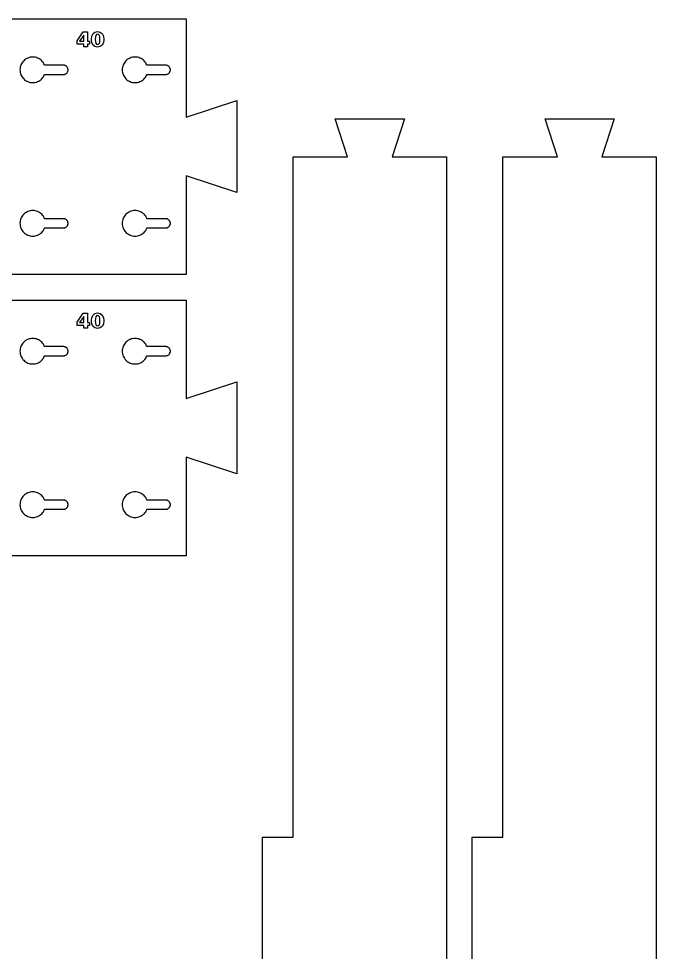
# Model space of a CAD drawing. Header units: millimetres. Extents: x 12 to 540, y 12 to 378.
# Drawn here: x 415.8 to 540.4, y 195 to 377.5 of the extents above; entities that cross this region are included whole.
import ezdxf

# ---------------------------------------------------------------- set-up
doc = ezdxf.new("R2010")
doc.units = ezdxf.units.MM
doc.layers.add('CUT', color=1, linetype='Continuous')
doc.layers.add('ENGRAVE', color=5, linetype='Continuous')

msp = doc.modelspace()

# ---------------------------------------------------------------- linework, layer by layer
at = {"layer": 'CUT', "color": 1}
for points in [[(18.5, 377.5), (448.5, 377.5), (448.5, 358.24), (458.4, 361.5), (458.4, 343.5), (448.5, 346.76), (448.5, 327.5), (18.5, 327.5), (18.5, 332.5), (12.5, 332.5), (12.5, 372.5), (18.5, 372.5)], [(420.43, 365.91), (420.58, 366.11), (420.7, 366.32), (420.81, 366.54), (420.83, 366.6), (424.5, 366.6), (424.59, 366.6), (424.68, 366.62), (424.76, 366.64), (424.84, 366.67), (424.92, 366.71), (425, 366.75), (425.07, 366.8), (425.14, 366.86), (425.2, 366.93), (425.25, 367), (425.29, 367.08), (425.33, 367.16), (425.36, 367.24), (425.38, 367.32), (425.4, 367.41), (425.4, 367.5), (425.4, 367.59), (425.38, 367.68), (425.36, 367.76), (425.33, 367.84), (425.29, 367.92), (425.25, 368), (425.2, 368.07), (425.14, 368.14), (425.07, 368.2), (425, 368.25), (424.92, 368.29), (424.84, 368.33), (424.76, 368.36), (424.68, 368.38), (424.59, 368.4), (424.5, 368.4), (420.83, 368.4), (420.81, 368.46), (420.7, 368.68), (420.58, 368.89), (420.43, 369.09), (420.27, 369.27), (420.09, 369.43), (419.89, 369.58), (419.68, 369.7), (419.46, 369.81), (419.23, 369.89), (418.99, 369.95), (418.75, 369.99), (418.5, 370), (418.25, 369.99), (418.01, 369.95), (417.77, 369.89), (417.54, 369.81), (417.32, 369.7), (417.11, 369.58), (416.91, 369.43), (416.73, 369.27), (416.57, 369.09), (416.42, 368.89), (416.3, 368.68), (416.19, 368.46), (416.11, 368.23), (416.05, 367.99), (416.01, 367.75), (416, 367.5), (416.01, 367.25), (416.05, 367.01), (416.11, 366.77), (416.19, 366.54), (416.3, 366.32), (416.42, 366.11), (416.57, 365.91), (416.73, 365.73), (416.91, 365.57), (417.11, 365.42), (417.32, 365.3), (417.54, 365.19), (417.77, 365.11), (418.01, 365.05), (418.25, 365.01), (418.5, 365), (418.75, 365.01), (418.99, 365.05), (419.23, 365.11), (419.46, 365.19), (419.68, 365.3), (419.89, 365.42), (420.09, 365.57), (420.27, 365.73)], [(440.43, 365.91), (440.58, 366.11), (440.7, 366.32), (440.81, 366.54), (440.83, 366.6), (444.5, 366.6), (444.59, 366.6), (444.68, 366.62), (444.76, 366.64), (444.84, 366.67), (444.92, 366.71), (445, 366.75), (445.07, 366.8), (445.14, 366.86), (445.2, 366.93), (445.25, 367), (445.29, 367.08), (445.33, 367.16), (445.36, 367.24), (445.38, 367.32), (445.4, 367.41), (445.4, 367.5), (445.4, 367.59), (445.38, 367.68), (445.36, 367.76), (445.33, 367.84), (445.29, 367.92), (445.25, 368), (445.2, 368.07), (445.14, 368.14), (445.07, 368.2), (445, 368.25), (444.92, 368.29), (444.84, 368.33), (444.76, 368.36), (444.68, 368.38), (444.59, 368.4), (444.5, 368.4), (440.83, 368.4), (440.81, 368.46), (440.7, 368.68), (440.58, 368.89), (440.43, 369.09), (440.27, 369.27), (440.09, 369.43), (439.89, 369.58), (439.68, 369.7), (439.46, 369.81), (439.23, 369.89), (438.99, 369.95), (438.75, 369.99), (438.5, 370), (438.25, 369.99), (438.01, 369.95), (437.77, 369.89), (437.54, 369.81), (437.32, 369.7), (437.11, 369.58), (436.91, 369.43), (436.73, 369.27), (436.57, 369.09), (436.42, 368.89), (436.3, 368.68), (436.19, 368.46), (436.11, 368.23), (436.05, 367.99), (436.01, 367.75), (436, 367.5), (436.01, 367.25), (436.05, 367.01), (436.11, 366.77), (436.19, 366.54), (436.3, 366.32), (436.42, 366.11), (436.57, 365.91), (436.73, 365.73), (436.91, 365.57), (437.11, 365.42), (437.32, 365.3), (437.54, 365.19), (437.77, 365.11), (438.01, 365.05), (438.25, 365.01), (438.5, 365), (438.75, 365.01), (438.99, 365.05), (439.23, 365.11), (439.46, 365.19), (439.68, 365.3), (439.89, 365.42), (440.09, 365.57), (440.27, 365.73)], [(463.4, 83.5), (463.4, 107.5), (469.4, 107.5), (469.4, 193.5), (463.4, 193.5), (463.4, 217.5), (469.4, 217.5), (469.4, 350.5), (480.05, 350.5), (477.65, 357.93), (491.15, 357.93), (488.75, 350.5), (499.4, 350.5), (499.4, 40.5), (494.4, 40.5), (494.4, 12.5), (474.4, 12.5), (474.4, 40.5), (469.4, 40.5), (469.4, 83.5)], [(504.4, 83.5), (504.4, 107.5), (510.4, 107.5), (510.4, 193.5), (504.4, 193.5), (504.4, 217.5), (510.4, 217.5), (510.4, 350.5), (521.05, 350.5), (518.65, 357.93), (532.15, 357.93), (529.75, 350.5), (540.4, 350.5), (540.4, 40.5), (535.4, 40.5), (535.4, 12.5), (515.4, 12.5), (515.4, 40.5), (510.4, 40.5), (510.4, 83.5)], [(420.27, 335.73), (420.43, 335.91), (420.58, 336.11), (420.7, 336.32), (420.81, 336.54), (420.83, 336.6), (424.5, 336.6), (424.59, 336.6), (424.68, 336.62), (424.76, 336.64), (424.84, 336.67), (424.92, 336.71), (425, 336.75), (425.07, 336.8), (425.14, 336.86), (425.2, 336.93), (425.25, 337), (425.29, 337.08), (425.33, 337.16), (425.36, 337.24), (425.38, 337.32), (425.4, 337.41), (425.4, 337.5), (425.4, 337.59), (425.38, 337.68), (425.36, 337.76), (425.33, 337.84), (425.29, 337.92), (425.25, 338), (425.2, 338.07), (425.14, 338.14), (425.07, 338.2), (425, 338.25), (424.92, 338.29), (424.84, 338.33), (424.76, 338.36), (424.68, 338.38), (424.59, 338.4), (424.5, 338.4), (420.83, 338.4), (420.81, 338.46), (420.7, 338.68), (420.58, 338.89), (420.43, 339.09), (420.27, 339.27), (420.09, 339.43), (419.89, 339.58), (419.68, 339.7), (419.46, 339.81), (419.23, 339.89), (418.99, 339.95), (418.75, 339.99), (418.5, 340), (418.25, 339.99), (418.01, 339.95), (417.77, 339.89), (417.54, 339.81), (417.32, 339.7), (417.11, 339.58), (416.91, 339.43), (416.73, 339.27), (416.57, 339.09), (416.42, 338.89), (416.3, 338.68), (416.19, 338.46), (416.11, 338.23), (416.05, 337.99), (416.01, 337.75), (416, 337.5), (416.01, 337.25), (416.05, 337.01), (416.11, 336.77), (416.19, 336.54), (416.3, 336.32), (416.42, 336.11), (416.57, 335.91), (416.73, 335.73), (416.91, 335.57), (417.11, 335.42), (417.32, 335.3), (417.54, 335.19), (417.77, 335.11), (418.01, 335.05), (418.25, 335.01), (418.5, 335), (418.75, 335.01), (418.99, 335.05), (419.23, 335.11), (419.46, 335.19), (419.68, 335.3), (419.89, 335.42), (420.09, 335.57)], [(440.43, 335.91), (440.58, 336.11), (440.7, 336.32), (440.81, 336.54), (440.83, 336.6), (444.5, 336.6), (444.59, 336.6), (444.68, 336.62), (444.76, 336.64), (444.84, 336.67), (444.92, 336.71), (445, 336.75), (445.07, 336.8), (445.14, 336.86), (445.2, 336.93), (445.25, 337), (445.29, 337.08), (445.33, 337.16), (445.36, 337.24), (445.38, 337.32), (445.4, 337.41), (445.4, 337.5), (445.4, 337.59), (445.38, 337.68), (445.36, 337.76), (445.33, 337.84), (445.29, 337.92), (445.25, 338), (445.2, 338.07), (445.14, 338.14), (445.07, 338.2), (445, 338.25), (444.92, 338.29), (444.84, 338.33), (444.76, 338.36), (444.68, 338.38), (444.59, 338.4), (444.5, 338.4), (440.83, 338.4), (440.81, 338.46), (440.7, 338.68), (440.58, 338.89), (440.43, 339.09), (440.27, 339.27), (440.09, 339.43), (439.89, 339.58), (439.68, 339.7), (439.46, 339.81), (439.23, 339.89), (438.99, 339.95), (438.75, 339.99), (438.5, 340), (438.25, 339.99), (438.01, 339.95), (437.77, 339.89), (437.54, 339.81), (437.32, 339.7), (437.11, 339.58), (436.91, 339.43), (436.73, 339.27), (436.57, 339.09), (436.42, 338.89), (436.3, 338.68), (436.19, 338.46), (436.11, 338.23), (436.05, 337.99), (436.01, 337.75), (436, 337.5), (436.01, 337.25), (436.05, 337.01), (436.11, 336.77), (436.19, 336.54), (436.3, 336.32), (436.42, 336.11), (436.57, 335.91), (436.73, 335.73), (436.91, 335.57), (437.11, 335.42), (437.32, 335.3), (437.54, 335.19), (437.77, 335.11), (438.01, 335.05), (438.25, 335.01), (438.5, 335), (438.75, 335.01), (438.99, 335.05), (439.23, 335.11), (439.46, 335.19), (439.68, 335.3), (439.89, 335.42), (440.09, 335.57), (440.27, 335.73)], [(18.5, 322.5), (448.5, 322.5), (448.5, 303.24), (458.4, 306.5), (458.4, 288.5), (448.5, 291.76), (448.5, 272.5), (18.5, 272.5), (18.5, 277.5), (12.5, 277.5), (12.5, 317.5), (18.5, 317.5)], [(420.43, 310.91), (420.58, 311.11), (420.7, 311.32), (420.81, 311.54), (420.83, 311.6), (424.5, 311.6), (424.59, 311.6), (424.68, 311.62), (424.76, 311.64), (424.84, 311.67), (424.92, 311.71), (425, 311.75), (425.07, 311.8), (425.14, 311.86), (425.2, 311.93), (425.25, 312), (425.29, 312.08), (425.33, 312.16), (425.36, 312.24), (425.38, 312.32), (425.4, 312.41), (425.4, 312.5), (425.4, 312.59), (425.38, 312.68), (425.36, 312.76), (425.33, 312.84), (425.29, 312.92), (425.25, 313), (425.2, 313.07), (425.14, 313.14), (425.07, 313.2), (425, 313.25), (424.92, 313.29), (424.84, 313.33), (424.76, 313.36), (424.68, 313.38), (424.59, 313.4), (424.5, 313.4), (420.83, 313.4), (420.81, 313.46), (420.7, 313.68), (420.58, 313.89), (420.43, 314.09), (420.27, 314.27), (420.09, 314.43), (419.89, 314.58), (419.68, 314.7), (419.46, 314.81), (419.23, 314.89), (418.99, 314.95), (418.75, 314.99), (418.5, 315), (418.25, 314.99), (418.01, 314.95), (417.77, 314.89), (417.54, 314.81), (417.32, 314.7), (417.11, 314.58), (416.91, 314.43), (416.73, 314.27), (416.57, 314.09), (416.42, 313.89), (416.3, 313.68), (416.19, 313.46), (416.11, 313.23), (416.05, 312.99), (416.01, 312.75), (416, 312.5), (416.01, 312.25), (416.05, 312.01), (416.11, 311.77), (416.19, 311.54), (416.3, 311.32), (416.42, 311.11), (416.57, 310.91), (416.73, 310.73), (416.91, 310.57), (417.11, 310.42), (417.32, 310.3), (417.54, 310.19), (417.77, 310.11), (418.01, 310.05), (418.25, 310.01), (418.5, 310), (418.75, 310.01), (418.99, 310.05), (419.23, 310.11), (419.46, 310.19), (419.68, 310.3), (419.89, 310.42), (420.09, 310.57), (420.27, 310.73)], [(440.43, 310.91), (440.58, 311.11), (440.7, 311.32), (440.81, 311.54), (440.83, 311.6), (444.5, 311.6), (444.59, 311.6), (444.68, 311.62), (444.76, 311.64), (444.84, 311.67), (444.92, 311.71), (445, 311.75), (445.07, 311.8), (445.14, 311.86), (445.2, 311.93), (445.25, 312), (445.29, 312.08), (445.33, 312.16), (445.36, 312.24), (445.38, 312.32), (445.4, 312.41), (445.4, 312.5), (445.4, 312.59), (445.38, 312.68), (445.36, 312.76), (445.33, 312.84), (445.29, 312.92), (445.25, 313), (445.2, 313.07), (445.14, 313.14), (445.07, 313.2), (445, 313.25), (444.92, 313.29), (444.84, 313.33), (444.76, 313.36), (444.68, 313.38), (444.59, 313.4), (444.5, 313.4), (440.83, 313.4), (440.81, 313.46), (440.7, 313.68), (440.58, 313.89), (440.43, 314.09), (440.27, 314.27), (440.09, 314.43), (439.89, 314.58), (439.68, 314.7), (439.46, 314.81), (439.23, 314.89), (438.99, 314.95), (438.75, 314.99), (438.5, 315), (438.25, 314.99), (438.01, 314.95), (437.77, 314.89), (437.54, 314.81), (437.32, 314.7), (437.11, 314.58), (436.91, 314.43), (436.73, 314.27), (436.57, 314.09), (436.42, 313.89), (436.3, 313.68), (436.19, 313.46), (436.11, 313.23), (436.05, 312.99), (436.01, 312.75), (436, 312.5), (436.01, 312.25), (436.05, 312.01), (436.11, 311.77), (436.19, 311.54), (436.3, 311.32), (436.42, 311.11), (436.57, 310.91), (436.73, 310.73), (436.91, 310.57), (437.11, 310.42), (437.32, 310.3), (437.54, 310.19), (437.77, 310.11), (438.01, 310.05), (438.25, 310.01), (438.5, 310), (438.75, 310.01), (438.99, 310.05), (439.23, 310.11), (439.46, 310.19), (439.68, 310.3), (439.89, 310.42), (440.09, 310.57), (440.27, 310.73)], [(420.27, 280.73), (420.43, 280.91), (420.58, 281.11), (420.7, 281.32), (420.81, 281.54), (420.83, 281.6), (424.5, 281.6), (424.59, 281.6), (424.68, 281.62), (424.76, 281.64), (424.84, 281.67), (424.92, 281.71), (425, 281.75), (425.07, 281.8), (425.14, 281.86), (425.2, 281.93), (425.25, 282), (425.29, 282.08), (425.33, 282.16), (425.36, 282.24), (425.38, 282.32), (425.4, 282.41), (425.4, 282.5), (425.4, 282.59), (425.38, 282.68), (425.36, 282.76), (425.33, 282.84), (425.29, 282.92), (425.25, 283), (425.2, 283.07), (425.14, 283.14), (425.07, 283.2), (425, 283.25), (424.92, 283.29), (424.84, 283.33), (424.76, 283.36), (424.68, 283.38), (424.59, 283.4), (424.5, 283.4), (420.83, 283.4), (420.81, 283.46), (420.7, 283.68), (420.58, 283.89), (420.43, 284.09), (420.27, 284.27), (420.09, 284.43), (419.89, 284.58), (419.68, 284.7), (419.46, 284.81), (419.23, 284.89), (418.99, 284.95), (418.75, 284.99), (418.5, 285), (418.25, 284.99), (418.01, 284.95), (417.77, 284.89), (417.54, 284.81), (417.32, 284.7), (417.11, 284.58), (416.91, 284.43), (416.73, 284.27), (416.57, 284.09), (416.42, 283.89), (416.3, 283.68), (416.19, 283.46), (416.11, 283.23), (416.05, 282.99), (416.01, 282.75), (416, 282.5), (416.01, 282.25), (416.05, 282.01), (416.11, 281.77), (416.19, 281.54), (416.3, 281.32), (416.42, 281.11), (416.57, 280.91), (416.73, 280.73), (416.91, 280.57), (417.11, 280.42), (417.32, 280.3), (417.54, 280.19), (417.77, 280.11), (418.01, 280.05), (418.25, 280.01), (418.5, 280), (418.75, 280.01), (418.99, 280.05), (419.23, 280.11), (419.46, 280.19), (419.68, 280.3), (419.89, 280.42), (420.09, 280.57)], [(440.43, 280.91), (440.58, 281.11), (440.7, 281.32), (440.81, 281.54), (440.83, 281.6), (444.5, 281.6), (444.59, 281.6), (444.68, 281.62), (444.76, 281.64), (444.84, 281.67), (444.92, 281.71), (445, 281.75), (445.07, 281.8), (445.14, 281.86), (445.2, 281.93), (445.25, 282), (445.29, 282.08), (445.33, 282.16), (445.36, 282.24), (445.38, 282.32), (445.4, 282.41), (445.4, 282.5), (445.4, 282.59), (445.38, 282.68), (445.36, 282.76), (445.33, 282.84), (445.29, 282.92), (445.25, 283), (445.2, 283.07), (445.14, 283.14), (445.07, 283.2), (445, 283.25), (444.92, 283.29), (444.84, 283.33), (444.76, 283.36), (444.68, 283.38), (444.59, 283.4), (444.5, 283.4), (440.83, 283.4), (440.81, 283.46), (440.7, 283.68), (440.58, 283.89), (440.43, 284.09), (440.27, 284.27), (440.09, 284.43), (439.89, 284.58), (439.68, 284.7), (439.46, 284.81), (439.23, 284.89), (438.99, 284.95), (438.75, 284.99), (438.5, 285), (438.25, 284.99), (438.01, 284.95), (437.77, 284.89), (437.54, 284.81), (437.32, 284.7), (437.11, 284.58), (436.91, 284.43), (436.73, 284.27), (436.57, 284.09), (436.42, 283.89), (436.3, 283.68), (436.19, 283.46), (436.11, 283.23), (436.05, 282.99), (436.01, 282.75), (436, 282.5), (436.01, 282.25), (436.05, 282.01), (436.11, 281.77), (436.19, 281.54), (436.3, 281.32), (436.42, 281.11), (436.57, 280.91), (436.73, 280.73), (436.91, 280.57), (437.11, 280.42), (437.32, 280.3), (437.54, 280.19), (437.77, 280.11), (438.01, 280.05), (438.25, 280.01), (438.5, 280), (438.75, 280.01), (438.99, 280.05), (439.23, 280.11), (439.46, 280.19), (439.68, 280.3), (439.89, 280.42), (440.09, 280.57), (440.27, 280.73)]]:
    msp.add_lwpolyline(points, close=True, dxfattribs=at)
at = {"layer": 'ENGRAVE', "color": 5}
for points in [[(428.35, 374.92), (429.18, 374.92), (429.18, 373.08), (429.6, 373.08), (429.6, 372.53), (429.18, 372.53), (429.18, 372), (428.47, 372), (428.47, 372.53), (427.18, 372.53), (427.18, 373.18)], [(428.47, 374.3), (427.65, 373.08), (428.47, 373.08)], [(432.38, 373.45), (432.3, 372.81), (432.06, 372.34), (431.68, 372.04), (431.18, 371.94), (430.67, 372.04), (430.29, 372.34), (430.05, 372.81), (429.97, 373.45), (430.05, 374.1), (430.29, 374.57), (430.67, 374.87), (431.18, 374.97), (431.68, 374.87), (432.06, 374.57), (432.3, 374.1)], [(431.62, 373.46), (431.6, 373.93), (431.52, 374.23), (431.38, 374.4), (431.18, 374.45), (430.97, 374.4), (430.83, 374.23), (430.75, 373.93), (430.73, 373.46), (430.75, 372.99), (430.83, 372.68), (430.97, 372.51), (431.18, 372.45), (431.38, 372.51), (431.52, 372.68), (431.6, 372.99)], [(428.35, 319.92), (429.18, 319.92), (429.18, 318.08), (429.6, 318.08), (429.6, 317.53), (429.18, 317.53), (429.18, 317), (428.47, 317), (428.47, 317.53), (427.18, 317.53), (427.18, 318.18)], [(432.38, 318.45), (432.3, 317.81), (432.06, 317.34), (431.68, 317.04), (431.18, 316.94), (430.67, 317.04), (430.29, 317.34), (430.05, 317.81), (429.97, 318.45), (430.05, 319.1), (430.29, 319.57), (430.67, 319.87), (431.18, 319.97), (431.68, 319.87), (432.06, 319.57), (432.3, 319.1)], [(431.62, 318.46), (431.6, 318.93), (431.52, 319.23), (431.38, 319.4), (431.18, 319.45), (430.97, 319.4), (430.83, 319.23), (430.75, 318.93), (430.73, 318.46), (430.75, 317.99), (430.83, 317.68), (430.97, 317.51), (431.18, 317.45), (431.38, 317.51), (431.52, 317.68), (431.6, 317.99)], [(428.47, 319.3), (427.65, 318.08), (428.47, 318.08)]]:
    msp.add_lwpolyline(points, close=True, dxfattribs=at)

doc.saveas('drawing.dxf')
